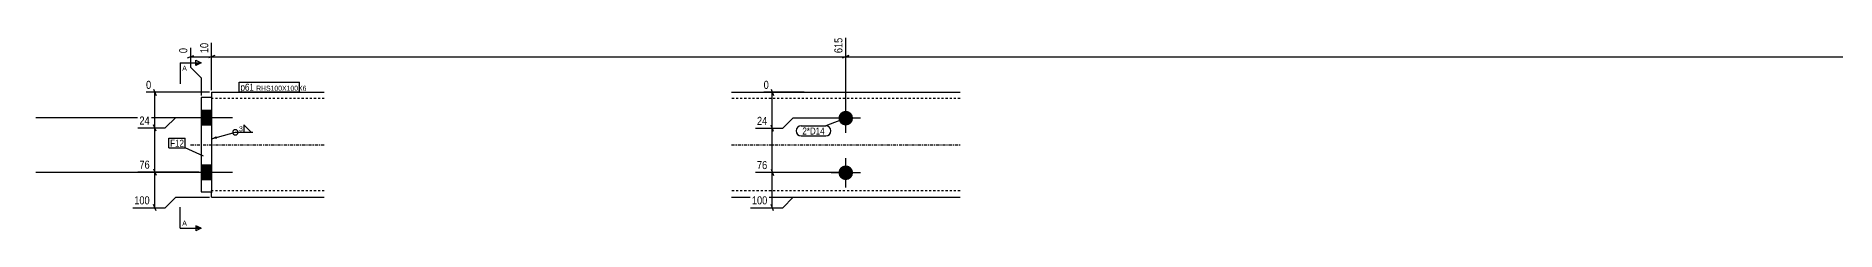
# Model space of a CAD drawing. Header units: millimetres. Extents: x 5 to 27069, y 3 to 808.
# Drawn here: x 5 to 1722, y 5 to 190 of the extents above; entities that cross this region are included whole.
import ezdxf

# ---------------------------------------------------------------- set-up
doc = ezdxf.new("R2010")
doc.units = ezdxf.units.MM
doc.linetypes.add('DXK_LINE_DOT2', pattern=[3.9198, 1.9599, -1.9599])
doc.linetypes.add('DXK_LINE_DOT3', pattern=[5.9187, 2.979, -0.9799, 0.9799, -0.9799])
for name, color, linetype in [('MÅLSÆTNING', 7, 'Continuous'), ('STÅL', 7, 'Continuous'), ('TEKST', 7, 'Continuous')]:
    doc.layers.add(name, color=color, linetype=linetype)
doc.styles.add('Arial', font='ARIAL.TTF', dxfattribs={"height": 0.2})
doc.styles.add('Arial Narrow', font='ARIALN.TTF', dxfattribs={"height": 0.2})

msp = doc.modelspace()

# ---------------------------------------------------------------- hatches: boundary and pattern name
at = {"layer": 'STÅL', "linetype": 'Continuous'}
for points in [[(162.3, 119.9), (162.3, 105.9), (172.3, 105.9), (172.3, 119.9)], [(162.3, 119.9), (162.3, 105.9), (172.3, 105.9), (172.3, 119.9)], [(777.3, 105.2, -1), (777.3, 119.2, -1)], [(162.3, 67.9), (162.3, 53.9), (172.3, 53.9), (172.3, 67.9)], [(162.3, 67.9), (162.3, 53.9), (172.3, 53.9), (172.3, 67.9)], [(777.3, 53.2, -1), (777.3, 67.2, -1)]]:
    msp.add_hatch(color=96, dxfattribs=at).paths.add_polyline_path(points)
at = {"layer": 'TEKST', "linetype": 'Continuous'}
msp.add_hatch(color=3, dxfattribs=at).paths.add_polyline_path([(177.5, 92.7), (172.3, 92.6), (176.8, 95.1)])

# ---------------------------------------------------------------- linework, layer by layer
at = {"layer": 'MÅLSÆTNING', "color": 7, "linetype": 'Continuous'}
for p, q in [((149.3, 169.5), (155.3, 171.9)), ((152.3, 179), (152.3, 160.7)), ((175.3, 171.9), (169.3, 169.5)), ((172.3, 138.9), (172.3, 183.9)), ((780.3, 171.9), (774.3, 169.5)), ((774.3, 169.5), (780.3, 171.9)), ((777.3, 114.2), (777.3, 188.8)), ((777.3, 114.2), (777.3, 188.8)), ((152.3, 170.7), (172.3, 170.7)), ((152.3, 160.7), (162.3, 150.7)), ((777.3, 170.7), (3247.3, 170.7)), ((116.9, 139.9), (119.3, 133.9)), ((162.3, 150.7), (162.3, 133.9)), ((706, 139.9), (708.4, 133.9)), ((170.3, 136.9), (109.8, 136.9)), ((118.1, 102.9), (118.1, 136.9)), ((737.7, 136.9), (699, 136.9)), ((707.2, 102.6), (707.2, 136.9)), ((119.3, 99.9), (116.9, 105.9)), ((119.3, 99.9), (116.9, 105.9)), ((128.1, 102.9), (138.1, 112.9)), ((128.1, 102.9), (138.1, 112.9)), ((138.1, 112.9), (160.3, 112.9)), ((138.1, 112.9), (160.3, 112.9)), ((708.4, 99.6), (706, 105.6)), ((708.4, 99.6), (706, 105.6)), ((717.2, 102.6), (727.2, 112.6)), ((717.2, 102.6), (727.2, 112.6)), ((727.2, 112.6), (775.3, 112.6)), ((727.2, 112.6), (775.3, 112.6)), ((102, 102.9), (128.1, 102.9)), ((102, 102.9), (128.1, 102.9)), ((691.2, 102.6), (717.2, 102.6)), ((691.2, 102.6), (717.2, 102.6)), ((160.3, 60.9), (102, 60.9)), ((116.9, 63.9), (119.3, 57.9)), ((118.1, 26.9), (118.1, 60.9)), ((775.3, 60.5), (691.2, 60.5)), ((706, 63.5), (708.4, 57.5)), ((707.2, 26.9), (707.2, 60.5)), ((128.1, 26.9), (138.1, 36.9)), ((138.1, 36.9), (170.3, 36.9)), ((717.2, 26.9), (727.2, 36.9)), ((727.2, 36.9), (735.5, 36.9)), ((97.1, 26.9), (128.1, 26.9)), ((119.3, 23.9), (116.9, 29.9)), ((686.3, 26.9), (717.2, 26.9)), ((708.4, 23.9), (706, 29.9))]:
    msp.add_line(p, q, dxfattribs=at)
at = {"layer": 'STÅL', "color": 2, "linetype": 'Continuous'}
for p, q in [((162.3, 131.9), (162.3, 41.9)), ((172.3, 131.9), (162.3, 131.9)), ((172.3, 136.9), (279.8, 136.9)), ((172.3, 136.9), (172.3, 131.9)), ((172.3, 131.9), (172.3, 41.9)), ((668.3, 136.9), (886.3, 136.9)), ((162.3, 41.9), (172.3, 41.9)), ((172.3, 37.9), (172.3, 41.9)), ((172.3, 36.9), (172.3, 37.9)), ((172.3, 36.9), (279.8, 36.9)), ((668.3, 36.9), (886.3, 36.9))]:
    msp.add_line(p, q, dxfattribs=at)
at = {"layer": 'STÅL', "color": 7, "linetype": 'DXK_LINE_DOT2'}
for p, q in [((172.3, 131.9), (172.3, 43.4)), ((279.8, 130.9), (172.3, 130.9)), ((886.3, 130.9), (668.3, 130.9)), ((172.3, 42.9), (172.3, 43.4)), ((279.8, 42.9), (172.3, 42.9)), ((172.3, 42.9), (172.3, 40.5)), ((886.3, 42.9), (668.3, 42.9))]:
    msp.add_line(p, q, dxfattribs=at)
at = {"layer": 'STÅL', "color": 96, "linetype": 'Continuous'}
for p, q in [((777.3, 98.2), (777.3, 126.2)), ((4.8, 112.9), (192.3, 112.9)), ((4.8, 112.9), (192.3, 112.9)), ((162.3, 119.9), (172.3, 119.9)), ((162.3, 119.9), (172.3, 119.9)), ((162.3, 105.9), (172.3, 105.9)), ((162.3, 105.9), (172.3, 105.9)), ((791.3, 112.2), (763.3, 112.2)), ((777.3, 46.2), (777.3, 74.2)), ((4.8, 60.9), (192.3, 60.9)), ((4.8, 60.9), (192.3, 60.9)), ((162.3, 67.9), (172.3, 67.9)), ((162.3, 67.9), (172.3, 67.9)), ((162.3, 53.9), (172.3, 53.9)), ((162.3, 53.9), (172.3, 53.9)), ((791.3, 60.2), (763.3, 60.2))]:
    msp.add_line(p, q, dxfattribs=at)
at = {"layer": 'STÅL', "color": 7, "linetype": 'DXK_LINE_DOT3'}
for p, q in [((152.3, 86.9), (279.8, 86.9)), ((668.3, 86.9), (886.3, 86.9))]:
    msp.add_line(p, q, dxfattribs=at)

# ---------------------------------------------------------------- wipeouts: each hides what was drawn before it
at = {"color": 0}
msp.add_wipeout([(757.2, 96.6), (757.2, 103.6), (735.9, 103.6), (735.9, 96.6)], dxfattribs=at).dxf.layer = 'TEKST'
at = {"color": 0, "linetype": 'Continuous'}
msp.add_wipeout([(148.7, 9.8), (148.7, 14.8), (144.3, 14.8), (144.3, 9.8)], dxfattribs=at).dxf.layer = 'TEKST'

# ---------------------------------------------------------------- next in the draw order: hatches: boundary and pattern name
at = {"layer": 'TEKST', "linetype": 'Continuous'}
msp.add_hatch(color=30, dxfattribs=at).paths.add_polyline_path([(157.3, 7.3), (157.3, 9.8), (162.3, 7.3)])

# ---------------------------------------------------------------- next in the draw order: linework, layer by layer
at = {"layer": 'TEKST', "color": 7, "linetype": 'Continuous'}
for q in [(142.3, 27.3), (162.3, 7.3)]:
    msp.add_line((142.3, 7.3), q, dxfattribs=at)
at = {"layer": 'TEKST', "color": 30, "linetype": 'Continuous'}
for p, q in [((162.3, 7.3), (157.3, 9.8)), ((157.3, 9.8), (157.3, 4.8)), ((162.3, 7.3), (157.3, 4.8))]:
    msp.add_line(p, q, dxfattribs=at)

# ---------------------------------------------------------------- next in the draw order: texts
at = {"layer": 'TEKST', "color": 3, "linetype": 'Continuous', "style": 'Arial'}
msp.add_text('A', height=4.78, dxfattribs=at).set_placement((144.3, 9.8))

# ---------------------------------------------------------------- next in the draw order: wipeouts: each hides what was drawn before it
at = {"color": 0, "linetype": 'Continuous'}
for points, layer in [([(150.7, 180.6), (139.5, 180.6), (139.5, 172.5), (150.7, 172.5)], 'MÅLSÆTNING'), ([(170.7, 185.5), (159.5, 185.5), (159.5, 172.5), (170.7, 172.5)], 'MÅLSÆTNING'), ([(116.3, 138.5), (116.3, 149.7), (108.2, 149.7), (108.2, 138.5)], 'MÅLSÆTNING'), ([(705.4, 138.5), (705.4, 149.7), (697.4, 149.7), (697.4, 138.5)], 'MÅLSÆTNING'), ([(114.8, 62.5), (114.8, 73.7), (101.9, 73.7), (101.9, 62.5)], 'MÅLSÆTNING'), ([(704, 62.1), (704, 73.3), (691, 73.3), (691, 62.1)], 'MÅLSÆTNING'), ([(114.8, 28.5), (114.8, 39.7), (97, 39.7), (97, 28.5)], 'MÅLSÆTNING'), ([(704, 28.5), (704, 39.7), (686.2, 39.7), (686.2, 28.5)], 'MÅLSÆTNING'), ([(148.7, 157.3), (148.7, 162.3), (144.3, 162.3), (144.3, 157.3)], 'TEKST')]:
    msp.add_wipeout(points, dxfattribs=at).dxf.layer = layer
at = {"color": 0}
for points in [[(212.7, 138.3), (212.7, 145.3), (199.9, 145.3), (199.9, 138.3)], [(202, 99.3), (202, 105.1), (198.1, 105.1), (198.1, 99.3)], [(757.2, 96.6), (757.2, 103.6), (735.9, 103.6), (735.9, 96.6)], [(146, 85), (146, 92), (132.8, 92), (132.8, 85)]]:
    msp.add_wipeout(points, dxfattribs=at).dxf.layer = 'TEKST'

# ---------------------------------------------------------------- next in the draw order: hatches: boundary and pattern name
at = {"layer": 'TEKST', "linetype": 'Continuous'}
msp.add_hatch(color=30, dxfattribs=at).paths.add_polyline_path([(157.3, 162.3), (157.3, 164.8), (162.3, 164.8)])

# ---------------------------------------------------------------- next in the draw order: linework, layer by layer
at = {"layer": 'MÅLSÆTNING', "color": 7, "linetype": 'Continuous'}
for p, q in [((175.3, 171.9), (169.3, 169.5)), ((172.3, 138.9), (172.3, 183.9)), ((172.3, 170.7), (777.3, 170.7)), ((118.1, 60.9), (118.1, 102.9)), ((707.2, 60.5), (707.2, 102.6)), ((160.3, 60.9), (102, 60.9)), ((116.9, 63.9), (119.3, 57.9)), ((775.3, 60.5), (691.2, 60.5)), ((706, 63.5), (708.4, 57.5))]:
    msp.add_line(p, q, dxfattribs=at)
at = {"layer": 'TEKST', "color": 7, "linetype": 'Continuous'}
for p, q in [((142.3, 164.8), (142.3, 144.8)), ((142.3, 164.8), (162.3, 164.8)), ((734.7, 104.8), (758.4, 104.8)), ((777.3, 112.2), (758.4, 104.8)), ((734.7, 95.4), (758.4, 95.4))]:
    msp.add_line(p, q, dxfattribs=at)
at = {"layer": 'TEKST', "color": 30, "linetype": 'Continuous'}
for p, q in [((157.3, 162.3), (157.3, 167.3)), ((157.3, 167.3), (162.3, 164.8)), ((162.3, 164.8), (157.3, 162.3))]:
    msp.add_line(p, q, dxfattribs=at)
at = {"layer": 'TEKST', "color": 3, "linetype": 'Continuous'}
for p, q in [((210.1, 98.7), (203, 105.9)), ((203, 105.9), (203, 98.7)), ((172.3, 92.6), (195, 98.7)), ((195, 98.7), (211.6, 98.7)), ((203, 98.7), (210.1, 98.7))]:
    msp.add_line(p, q, dxfattribs=at)
at = {"layer": 'TEKST', "color": 7, "linetype": 'Continuous'}
for centre, start, end in [((734.7, 100.1), 90, 270), ((758.4, 100.1), 270, 90)]:
    msp.add_arc(centre, 4.7, start, end, dxfattribs=at)
at = {"layer": 'TEKST', "color": 3, "linetype": 'Continuous'}
for start, end in [(90, 270), (270, 90)]:
    msp.add_arc((195, 98.7), 2.5, start, end, dxfattribs=at)

# ---------------------------------------------------------------- next in the draw order: texts
at = {"layer": 'MÅLSÆTNING', "color": 3, "linetype": 'Continuous', "style": 'Arial Narrow'}
for s, p in [('0', (149.1, 174.1)), ('10', (169.1, 174.1))]:
    msp.add_text(s, height=7.64, rotation=90.0002, dxfattribs=at).set_placement(p)
for s, p in [('0', (109.8, 140.1)), ('0', (699, 140.1)), ('76', (103.5, 64.1)), ('76', (692.6, 63.7)), ('100', (98.6, 30.1)), ('100', (687.8, 30.1))]:
    msp.add_text(s, height=7.64, dxfattribs=at).set_placement(p)
at = {"layer": 'TEKST', "color": 3, "linetype": 'Continuous', "style": 'Arial'}
msp.add_text('A', height=4.78, dxfattribs=at).set_placement((144.3, 157.3))
at = {"layer": 'TEKST', "color": 3, "style": 'Arial Narrow'}
for s, height, p in [('3', 4.77, (198.5, 99.7)), ('2*D14', 6.68, (735.9, 96.6))]:
    msp.add_text(s, height=height, dxfattribs=at).set_placement(p)

# ---------------------------------------------------------------- next in the draw order: wipeouts: each hides what was drawn before it
at = {"color": 0}
for points in [[(212.7, 138.3), (212.7, 145.3), (199.9, 145.3), (199.9, 138.3)], [(146, 85), (146, 92), (132.8, 92), (132.8, 85)]]:
    msp.add_wipeout(points, dxfattribs=at).dxf.layer = 'TEKST'

# ---------------------------------------------------------------- next in the draw order: linework, layer by layer
at = {"layer": 'TEKST', "color": 7, "linetype": 'Continuous'}
for p, q in [((198.7, 137.1), (198.7, 146.5)), ((131.6, 93.2), (147.2, 93.2)), ((131.6, 83.8), (131.6, 93.2)), ((147.2, 83.8), (147.2, 93.2)), ((131.6, 83.8), (147.2, 83.8)), ((164.6, 76), (147.2, 83.8))]:
    msp.add_line(p, q, dxfattribs=at)

# ---------------------------------------------------------------- next in the draw order: texts
at = {"layer": 'TEKST', "color": 3, "style": 'Arial Narrow'}
msp.add_text('F12', height=6.68, dxfattribs=at).set_placement((132.8, 85))

# ---------------------------------------------------------------- next in the draw order: wipeouts: each hides what was drawn before it
at = {"color": 0, "linetype": 'Continuous'}
for points in [[(775.7, 190.4), (764.5, 190.4), (764.5, 172.5), (775.7, 172.5)], [(114.8, 104.5), (114.8, 115.7), (101.9, 115.7), (101.9, 104.5)], [(704, 104.2), (704, 115.4), (691, 115.4), (691, 104.2)]]:
    msp.add_wipeout(points, dxfattribs=at).dxf.layer = 'MÅLSÆTNING'
at = {"color": 0}
msp.add_wipeout([(255, 138.3), (255, 143.3), (214.8, 143.3), (214.8, 138.3)], dxfattribs=at).dxf.layer = 'TEKST'

# ---------------------------------------------------------------- next in the draw order: texts
at = {"layer": 'MÅLSÆTNING', "color": 3, "linetype": 'Continuous', "style": 'Arial Narrow'}
msp.add_text('615', height=7.64, rotation=90.0002, dxfattribs=at).set_placement((774.1, 174.1))
for p in [(103.5, 106.1), (692.6, 105.8)]:
    msp.add_text('24', height=7.64, dxfattribs=at).set_placement(p)

# ---------------------------------------------------------------- next in the draw order: wipeouts: each hides what was drawn before it
at = {"color": 0}
msp.add_wipeout([(255, 138.3), (255, 143.3), (214.8, 143.3), (214.8, 138.3)], dxfattribs=at).dxf.layer = 'TEKST'

# ---------------------------------------------------------------- next in the draw order: linework, layer by layer
at = {"layer": 'TEKST', "color": 7, "linetype": 'Continuous'}
for p, q in [((198.7, 146.5), (256.2, 146.5)), ((256.2, 137.1), (256.2, 146.5)), ((198.7, 137.1), (256.2, 137.1))]:
    msp.add_line(p, q, dxfattribs=at)

# ---------------------------------------------------------------- next in the draw order: texts
at = {"layer": 'TEKST', "color": 3, "style": 'Arial Narrow'}
for s, height, p in [('p61', 6.68, (199.9, 138.3)), ('RHS100X100X6', 4.772, (214.8, 138.3))]:
    msp.add_text(s, height=height, dxfattribs=at).set_placement(p)

doc.saveas('drawing.dxf')
